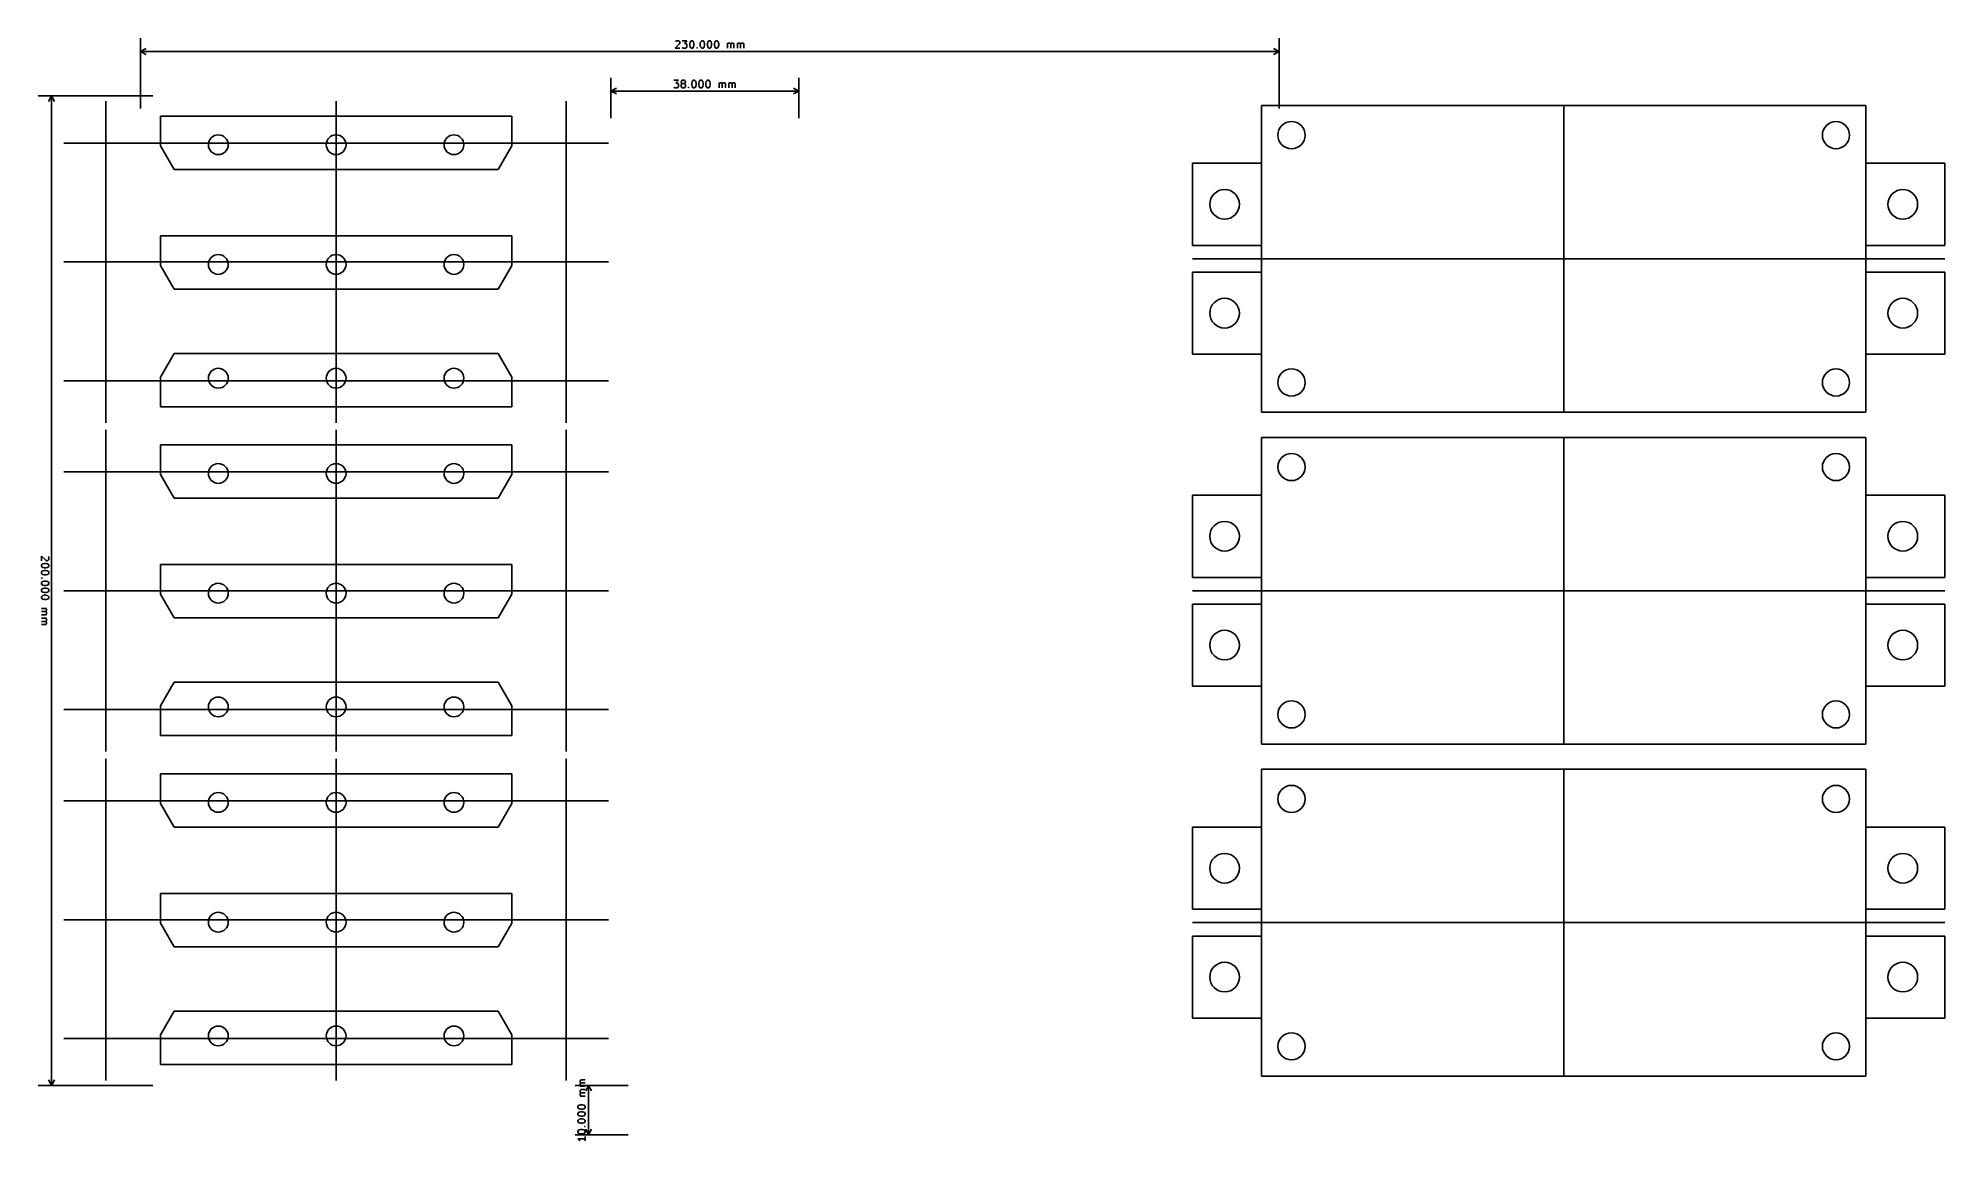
# Model space of a CAD drawing. Extents: x 40 to 425, y -261 to -38.
import ezdxf

# ---------------------------------------------------------------- set-up
doc = ezdxf.new("R2010")
doc.units = 0
doc.header["$MEASUREMENT"] = 0
doc.layers.add('BLACK', color=7, linetype='CONTINUOUS')

msp = doc.modelspace()

# ---------------------------------------------------------------- linework, layer by layer
at = {"layer": 'BLACK', "linetype": 'CONTINUOUS'}
for p, q in [((60.5, -52.5), (60.5, -38.3)), ((290.5, -52.5), (290.5, -38.3)), ((60.5, -41), (61.6265, -40.4136)), ((60.5, -41), (290.5, -41)), ((60.5, -41), (61.6265, -41.5864)), ((169.357, -39.4714), (168.5, -40.3286)), ((168.5, -40.3286), (169.429, -40.3286)), ((168.571, -38.9714), (168.643, -38.9)), ((168.643, -38.9), (168.786, -38.8286)), ((168.786, -38.8286), (169.143, -38.8286)), ((169.143, -38.8286), (169.286, -38.9)), ((169.286, -38.9), (169.357, -38.9714)), ((169.357, -38.9714), (169.429, -39.1143)), ((169.429, -39.2571), (169.357, -39.4714)), ((169.429, -39.1143), (169.429, -39.2571)), ((169.929, -38.8286), (170.857, -38.8286)), ((170, -40.2571), (169.929, -40.1857)), ((170.143, -40.3286), (170, -40.2571)), ((170.571, -40.3286), (170.143, -40.3286)), ((170.857, -38.8286), (170.357, -39.4)), ((170.357, -39.4), (170.571, -39.4)), ((170.571, -39.4), (170.714, -39.4714)), ((170.714, -40.2571), (170.571, -40.3286)), ((170.714, -39.4714), (170.786, -39.5429)), ((170.786, -40.1857), (170.714, -40.2571)), ((170.786, -39.5429), (170.857, -39.6857)), ((170.857, -40.0429), (170.786, -40.1857)), ((170.857, -39.6857), (170.857, -40.0429)), ((171.429, -39.4), (171.5, -39.1143)), ((171.429, -39.7571), (171.429, -39.4)), ((171.5, -40.0429), (171.429, -39.7571)), ((171.5, -39.1143), (171.571, -38.9714)), ((171.571, -40.1857), (171.5, -40.0429)), ((171.571, -38.9714), (171.643, -38.9)), ((171.643, -40.2571), (171.571, -40.1857)), ((171.643, -38.9), (171.786, -38.8286)), ((171.786, -40.3286), (171.643, -40.2571)), ((171.786, -38.8286), (171.929, -38.8286)), ((171.929, -40.3286), (171.786, -40.3286)), ((171.929, -38.8286), (172.071, -38.9)), ((172.071, -40.2571), (171.929, -40.3286)), ((172.071, -38.9), (172.143, -38.9714)), ((172.143, -40.1857), (172.071, -40.2571)), ((172.143, -38.9714), (172.214, -39.1143)), ((172.214, -40.0429), (172.143, -40.1857)), ((172.214, -39.1143), (172.286, -39.4)), ((172.286, -39.7571), (172.214, -40.0429)), ((172.286, -39.4), (172.286, -39.7571)), ((172.857, -40.2571), (172.929, -40.1857)), ((172.929, -40.3286), (172.857, -40.2571)), ((172.929, -40.1857), (173, -40.2571)), ((172.929, -40.1857), (172.929, -40.3286)), ((173, -40.2571), (172.929, -40.3286)), ((173.571, -39.4), (173.643, -39.1143)), ((173.571, -39.7571), (173.571, -39.4)), ((173.643, -40.0429), (173.571, -39.7571)), ((173.643, -39.1143), (173.714, -38.9714)), ((173.714, -40.1857), (173.643, -40.0429)), ((173.714, -38.9714), (173.786, -38.9)), ((173.786, -40.2571), (173.714, -40.1857)), ((173.786, -38.9), (173.929, -38.8286)), ((173.929, -40.3286), (173.786, -40.2571)), ((173.929, -38.8286), (174.071, -38.8286)), ((174.071, -40.3286), (173.929, -40.3286)), ((174.071, -38.8286), (174.214, -38.9)), ((174.214, -40.2571), (174.071, -40.3286)), ((174.214, -38.9), (174.286, -38.9714)), ((174.286, -40.1857), (174.214, -40.2571)), ((174.286, -38.9714), (174.357, -39.1143)), ((174.357, -40.0429), (174.286, -40.1857)), ((174.357, -39.1143), (174.429, -39.4)), ((174.429, -39.7571), (174.357, -40.0429)), ((174.429, -39.4), (174.429, -39.7571)), ((175, -39.4), (175.071, -39.1143)), ((175, -39.7571), (175, -39.4)), ((175.071, -40.0429), (175, -39.7571)), ((175.071, -39.1143), (175.143, -38.9714)), ((175.143, -40.1857), (175.071, -40.0429)), ((175.143, -38.9714), (175.214, -38.9)), ((175.214, -40.2571), (175.143, -40.1857)), ((175.214, -38.9), (175.357, -38.8286)), ((175.357, -40.3286), (175.214, -40.2571)), ((175.357, -38.8286), (175.5, -38.8286)), ((175.5, -40.3286), (175.357, -40.3286)), ((175.5, -38.8286), (175.643, -38.9)), ((175.643, -40.2571), (175.5, -40.3286)), ((175.643, -38.9), (175.714, -38.9714)), ((175.714, -40.1857), (175.643, -40.2571)), ((175.714, -38.9714), (175.786, -39.1143)), ((175.786, -40.0429), (175.714, -40.1857)), ((175.786, -39.1143), (175.857, -39.4)), ((175.857, -39.7571), (175.786, -40.0429)), ((175.857, -39.4), (175.857, -39.7571)), ((176.429, -39.4), (176.5, -39.1143)), ((176.429, -39.7571), (176.429, -39.4)), ((176.5, -40.0429), (176.429, -39.7571)), ((176.5, -39.1143), (176.571, -38.9714)), ((176.571, -40.1857), (176.5, -40.0429)), ((176.571, -38.9714), (176.643, -38.9)), ((176.643, -40.2571), (176.571, -40.1857)), ((176.643, -38.9), (176.786, -38.8286)), ((176.786, -40.3286), (176.643, -40.2571)), ((176.786, -38.8286), (176.929, -38.8286)), ((176.929, -40.3286), (176.786, -40.3286)), ((176.929, -38.8286), (177.071, -38.9)), ((177.071, -40.2571), (176.929, -40.3286)), ((177.071, -38.9), (177.143, -38.9714)), ((177.143, -40.1857), (177.071, -40.2571)), ((177.143, -38.9714), (177.214, -39.1143)), ((177.214, -40.0429), (177.143, -40.1857)), ((177.214, -39.1143), (177.286, -39.4)), ((177.286, -39.7571), (177.214, -40.0429)), ((177.286, -39.4), (177.286, -39.7571)), ((179.071, -40.3286), (179.071, -39.3286)), ((179.071, -39.4714), (179.143, -39.4)), ((179.143, -39.4), (179.286, -39.3286)), ((179.286, -39.3286), (179.5, -39.3286)), ((179.5, -39.3286), (179.643, -39.4)), ((179.643, -39.4), (179.714, -39.5429)), ((179.714, -39.5429), (179.786, -39.4)), ((179.714, -39.5429), (179.714, -40.3286)), ((179.786, -39.4), (179.929, -39.3286)), ((179.929, -39.3286), (180.143, -39.3286)), ((180.143, -39.3286), (180.286, -39.4)), ((180.286, -39.4), (180.357, -39.5429)), ((180.357, -39.5429), (180.357, -40.3286)), ((181.071, -40.3286), (181.071, -39.3286)), ((181.071, -39.4714), (181.143, -39.4)), ((181.143, -39.4), (181.286, -39.3286)), ((181.286, -39.3286), (181.5, -39.3286)), ((181.5, -39.3286), (181.643, -39.4)), ((181.643, -39.4), (181.714, -39.5429)), ((181.714, -39.5429), (181.786, -39.4)), ((181.714, -39.5429), (181.714, -40.3286)), ((181.786, -39.4), (181.929, -39.3286)), ((181.929, -39.3286), (182.143, -39.3286)), ((182.143, -39.3286), (182.286, -39.4)), ((182.286, -39.4), (182.357, -39.5429)), ((182.357, -39.5429), (182.357, -40.3286)), ((290.5, -41), (289.373, -40.4136)), ((290.5, -41), (289.373, -41.5864)), ((63, -50), (39.8, -50)), ((42.5, -50), (41.9136, -51.1265)), ((42.5, -50), (42.5, -250)), ((42.5, -50), (43.0864, -51.1265)), ((155.5, -54.5), (155.5, -46.3)), ((155.5, -49), (156.627, -48.4136)), ((193.5, -49), (155.5, -49)), ((155.5, -49), (156.627, -49.5864)), ((168.214, -46.8286), (169.143, -46.8286)), ((168.286, -48.2571), (168.214, -48.1857)), ((168.429, -48.3286), (168.286, -48.2571)), ((168.857, -48.3286), (168.429, -48.3286)), ((169.143, -46.8286), (168.643, -47.4)), ((168.643, -47.4), (168.857, -47.4)), ((168.857, -47.4), (169, -47.4714)), ((169, -48.2571), (168.857, -48.3286)), ((169, -47.4714), (169.071, -47.5429)), ((169.071, -48.1857), (169, -48.2571)), ((169.071, -47.5429), (169.143, -47.6857)), ((169.143, -48.0429), (169.071, -48.1857)), ((169.143, -47.6857), (169.143, -48.0429)), ((169.714, -47.1143), (169.786, -46.9714)), ((169.714, -47.1857), (169.714, -47.1143)), ((169.786, -47.3286), (169.714, -47.1857)), ((169.786, -47.6143), (169.714, -47.7571)), ((169.714, -47.7571), (169.714, -48.0429)), ((169.714, -48.0429), (169.786, -48.1857)), ((169.786, -46.9714), (169.857, -46.9)), ((169.857, -47.4), (169.786, -47.3286)), ((169.857, -47.5429), (169.786, -47.6143)), ((169.786, -48.1857), (169.857, -48.2571)), ((169.857, -46.9), (170, -46.8286)), ((170, -47.4714), (169.857, -47.4)), ((170, -47.4714), (169.857, -47.5429)), ((169.857, -48.2571), (170, -48.3286)), ((170, -46.8286), (170.286, -46.8286)), ((170.286, -47.4714), (170, -47.4714)), ((170, -48.3286), (170.286, -48.3286)), ((170.286, -46.8286), (170.429, -46.9)), ((170.429, -47.4), (170.286, -47.4714)), ((170.429, -47.5429), (170.286, -47.4714)), ((170.286, -48.3286), (170.429, -48.2571)), ((170.429, -46.9), (170.5, -46.9714)), ((170.5, -47.3286), (170.429, -47.4)), ((170.5, -47.6143), (170.429, -47.5429)), ((170.429, -48.2571), (170.5, -48.1857)), ((170.5, -46.9714), (170.571, -47.1143)), ((170.571, -47.1857), (170.5, -47.3286)), ((170.571, -47.7571), (170.5, -47.6143)), ((170.5, -48.1857), (170.571, -48.0429)), ((170.571, -47.1143), (170.571, -47.1857)), ((170.571, -48.0429), (170.571, -47.7571)), ((171.143, -48.2571), (171.214, -48.1857)), ((171.214, -48.3286), (171.143, -48.2571)), ((171.214, -48.1857), (171.286, -48.2571)), ((171.214, -48.1857), (171.214, -48.3286)), ((171.286, -48.2571), (171.214, -48.3286)), ((171.857, -47.4), (171.929, -47.1143)), ((171.857, -47.7571), (171.857, -47.4)), ((171.929, -48.0429), (171.857, -47.7571)), ((171.929, -47.1143), (172, -46.9714)), ((172, -48.1857), (171.929, -48.0429)), ((172, -46.9714), (172.071, -46.9)), ((172.071, -48.2571), (172, -48.1857)), ((172.071, -46.9), (172.214, -46.8286)), ((172.214, -48.3286), (172.071, -48.2571)), ((172.214, -46.8286), (172.357, -46.8286)), ((172.357, -48.3286), (172.214, -48.3286)), ((172.357, -46.8286), (172.5, -46.9)), ((172.5, -48.2571), (172.357, -48.3286)), ((172.5, -46.9), (172.571, -46.9714)), ((172.571, -48.1857), (172.5, -48.2571)), ((172.571, -46.9714), (172.643, -47.1143)), ((172.643, -48.0429), (172.571, -48.1857)), ((172.643, -47.1143), (172.714, -47.4)), ((172.714, -47.7571), (172.643, -48.0429)), ((172.714, -47.4), (172.714, -47.7571)), ((173.286, -47.4), (173.357, -47.1143)), ((173.286, -47.7571), (173.286, -47.4)), ((173.357, -48.0429), (173.286, -47.7571)), ((173.357, -47.1143), (173.429, -46.9714)), ((173.429, -48.1857), (173.357, -48.0429)), ((173.429, -46.9714), (173.5, -46.9)), ((173.5, -48.2571), (173.429, -48.1857)), ((173.5, -46.9), (173.643, -46.8286)), ((173.643, -48.3286), (173.5, -48.2571)), ((173.643, -46.8286), (173.786, -46.8286)), ((173.786, -48.3286), (173.643, -48.3286)), ((173.786, -46.8286), (173.929, -46.9)), ((173.929, -48.2571), (173.786, -48.3286)), ((173.929, -46.9), (174, -46.9714)), ((174, -48.1857), (173.929, -48.2571)), ((174, -46.9714), (174.071, -47.1143)), ((174.071, -48.0429), (174, -48.1857)), ((174.071, -47.1143), (174.143, -47.4)), ((174.143, -47.7571), (174.071, -48.0429)), ((174.143, -47.4), (174.143, -47.7571)), ((174.714, -47.4), (174.786, -47.1143)), ((174.714, -47.7571), (174.714, -47.4)), ((174.786, -48.0429), (174.714, -47.7571)), ((174.786, -47.1143), (174.857, -46.9714)), ((174.857, -48.1857), (174.786, -48.0429)), ((174.857, -46.9714), (174.929, -46.9)), ((174.929, -48.2571), (174.857, -48.1857)), ((174.929, -46.9), (175.071, -46.8286)), ((175.071, -48.3286), (174.929, -48.2571)), ((175.071, -46.8286), (175.214, -46.8286)), ((175.214, -48.3286), (175.071, -48.3286)), ((175.214, -46.8286), (175.357, -46.9)), ((175.357, -48.2571), (175.214, -48.3286)), ((175.357, -46.9), (175.429, -46.9714)), ((175.429, -48.1857), (175.357, -48.2571)), ((175.429, -46.9714), (175.5, -47.1143)), ((175.5, -48.0429), (175.429, -48.1857)), ((175.5, -47.1143), (175.571, -47.4)), ((175.571, -47.7571), (175.5, -48.0429)), ((175.571, -47.4), (175.571, -47.7571)), ((177.357, -48.3286), (177.357, -47.3286)), ((177.357, -47.4714), (177.429, -47.4)), ((177.429, -47.4), (177.571, -47.3286)), ((177.571, -47.3286), (177.786, -47.3286)), ((177.786, -47.3286), (177.929, -47.4)), ((177.929, -47.4), (178, -47.5429)), ((178, -47.5429), (178.071, -47.4)), ((178, -47.5429), (178, -48.3286)), ((178.071, -47.4), (178.214, -47.3286)), ((178.214, -47.3286), (178.429, -47.3286)), ((178.429, -47.3286), (178.571, -47.4)), ((178.571, -47.4), (178.643, -47.5429)), ((178.643, -47.5429), (178.643, -48.3286)), ((179.357, -48.3286), (179.357, -47.3286)), ((179.357, -47.4714), (179.429, -47.4)), ((179.429, -47.4), (179.571, -47.3286)), ((179.571, -47.3286), (179.786, -47.3286)), ((179.786, -47.3286), (179.929, -47.4)), ((179.929, -47.4), (180, -47.5429)), ((180, -47.5429), (180.071, -47.4)), ((180, -47.5429), (180, -48.3286)), ((180.071, -47.4), (180.214, -47.3286)), ((180.214, -47.3286), (180.429, -47.3286)), ((180.429, -47.3286), (180.571, -47.4)), ((180.571, -47.4), (180.643, -47.5429)), ((180.643, -47.5429), (180.643, -48.3286)), ((193.5, -49), (192.373, -48.4136)), ((193.5, -49), (192.373, -49.5864)), ((193.5, -54.5), (193.5, -46.3)), ((53.5, -51.05), (53.5, -116.05)), ((100, -116.05), (100, -51.05)), ((146.5, -51.05), (146.5, -116.05)), ((286.95, -51.9), (286.95, -113.9)), ((286.95, -51.9), (409.05, -51.9)), ((348, -113.9), (348, -51.9)), ((409.05, -113.9), (409.05, -51.9)), ((64.5, -54.05), (135.5, -54.05)), ((64.5, -54.05), (64.5, -60.05)), ((135.5, -54.05), (135.5, -60.05)), ((45, -59.55), (155, -59.55)), ((64.5, -60.05), (67.2713, -64.85)), ((135.5, -60.05), (132.729, -64.85)), ((67.2713, -64.85), (132.729, -64.85)), ((273, -63.6), (273, -80.2)), ((273, -63.6), (286.95, -63.6)), ((409.05, -63.6), (425, -63.6)), ((425, -63.6), (425, -80.2)), ((64.5, -78.25), (135.5, -78.25)), ((64.5, -78.25), (64.5, -84.25)), ((135.5, -78.25), (135.5, -84.25)), ((273, -80.2), (286.95, -80.2)), ((409.05, -80.2), (425, -80.2)), ((45, -83.55), (155, -83.55)), ((64.5, -84.25), (67.2713, -89.05)), ((135.5, -84.25), (132.729, -89.05)), ((273, -82.9), (425, -82.9)), ((273, -85.6), (273, -102.2)), ((286.95, -85.6), (273, -85.6)), ((425, -85.6), (409.05, -85.6)), ((425, -85.6), (425, -102.2)), ((67.2713, -89.05), (132.729, -89.05)), ((64.5, -106.85), (67.2713, -102.05)), ((67.2713, -102.05), (132.729, -102.05)), ((135.5, -106.85), (132.729, -102.05)), ((286.95, -102.2), (273, -102.2)), ((425, -102.2), (409.05, -102.2)), ((155, -107.55), (45, -107.55)), ((64.5, -112.85), (64.5, -106.85)), ((135.5, -112.85), (135.5, -106.85)), ((64.5, -112.85), (135.5, -112.85)), ((286.95, -113.9), (409.05, -113.9)), ((53.5, -117.5), (53.5, -182.5)), ((100, -182.5), (100, -117.5)), ((146.5, -117.5), (146.5, -182.5)), ((286.95, -119), (286.95, -181)), ((286.95, -119), (409.05, -119)), ((348, -181), (348, -119)), ((409.05, -181), (409.05, -119)), ((64.5, -120.5), (135.5, -120.5)), ((64.5, -120.5), (64.5, -126.5)), ((135.5, -120.5), (135.5, -126.5)), ((45, -126), (155, -126)), ((64.5, -126.5), (67.2713, -131.3)), ((135.5, -126.5), (132.729, -131.3)), ((273, -130.7), (273, -147.3)), ((273, -130.7), (286.95, -130.7)), ((409.05, -130.7), (425, -130.7)), ((425, -130.7), (425, -147.3)), ((67.2713, -131.3), (132.729, -131.3)), ((41.3286, -143.857), (40.4714, -143)), ((40.4714, -143), (40.4714, -143.929)), ((40.4714, -144.857), (40.5429, -144.714)), ((40.4714, -145), (40.4714, -144.857)), ((40.5429, -145.143), (40.4714, -145)), ((40.4714, -146.286), (40.5429, -146.143)), ((40.4714, -146.429), (40.4714, -146.286)), ((40.5429, -144.714), (40.6143, -144.643)), ((40.6143, -145.214), (40.5429, -145.143)), ((40.5429, -146.143), (40.6143, -146.071)), ((40.6143, -144.643), (40.7571, -144.571)), ((40.7571, -145.286), (40.6143, -145.214)), ((40.6143, -146.071), (40.7571, -146)), ((40.7571, -144.571), (41.0429, -144.5)), ((41.0429, -145.357), (40.7571, -145.286)), ((40.7571, -146), (41.0429, -145.929)), ((41.0429, -144.5), (41.4, -144.5)), ((41.4, -145.357), (41.0429, -145.357)), ((41.0429, -145.929), (41.4, -145.929)), ((41.5429, -143.929), (41.3286, -143.857)), ((41.4, -144.5), (41.6857, -144.571)), ((41.6857, -145.286), (41.4, -145.357)), ((41.4, -145.929), (41.6857, -146)), ((41.6857, -143.929), (41.5429, -143.929)), ((41.8286, -143.857), (41.6857, -143.929)), ((41.6857, -144.571), (41.8286, -144.643)), ((41.8286, -145.214), (41.6857, -145.286)), ((41.6857, -146), (41.8286, -146.071)), ((41.8286, -143.071), (41.9, -143.143)), ((41.9, -143.786), (41.8286, -143.857)), ((41.8286, -144.643), (41.9, -144.714)), ((41.9, -145.143), (41.8286, -145.214)), ((41.8286, -146.071), (41.9, -146.143)), ((41.9, -143.143), (41.9714, -143.286)), ((41.9714, -143.643), (41.9, -143.786)), ((41.9, -144.714), (41.9714, -144.857)), ((41.9714, -145), (41.9, -145.143)), ((41.9, -146.143), (41.9714, -146.286)), ((41.9714, -143.286), (41.9714, -143.643)), ((41.9714, -144.857), (41.9714, -145)), ((41.9714, -146.286), (41.9714, -146.429)), ((64.5, -144.7), (135.5, -144.7)), ((64.5, -144.7), (64.5, -150.7)), ((135.5, -144.7), (135.5, -150.7)), ((40.5429, -146.571), (40.4714, -146.429)), ((40.4714, -147.429), (40.5429, -147.357)), ((40.5429, -147.5), (40.4714, -147.429)), ((40.6143, -147.429), (40.4714, -147.429)), ((40.4714, -148.429), (40.5429, -148.286)), ((40.4714, -148.571), (40.4714, -148.429)), ((40.5429, -148.714), (40.4714, -148.571)), ((40.4714, -149.857), (40.5429, -149.714)), ((40.4714, -150), (40.4714, -149.857)), ((40.5429, -150.143), (40.4714, -150)), ((40.6143, -146.643), (40.5429, -146.571)), ((40.5429, -147.357), (40.6143, -147.429)), ((40.6143, -147.429), (40.5429, -147.5)), ((40.5429, -148.286), (40.6143, -148.214)), ((40.6143, -148.786), (40.5429, -148.714)), ((40.5429, -149.714), (40.6143, -149.643)), ((40.6143, -150.214), (40.5429, -150.143)), ((40.7571, -146.714), (40.6143, -146.643)), ((40.6143, -148.214), (40.7571, -148.143)), ((40.7571, -148.857), (40.6143, -148.786)), ((40.6143, -149.643), (40.7571, -149.571)), ((40.7571, -150.286), (40.6143, -150.214)), ((41.0429, -146.786), (40.7571, -146.714)), ((40.7571, -148.143), (41.0429, -148.071)), ((41.0429, -148.929), (40.7571, -148.857)), ((40.7571, -149.571), (41.0429, -149.5)), ((41.4, -146.786), (41.0429, -146.786)), ((41.0429, -148.071), (41.4, -148.071)), ((41.4, -148.929), (41.0429, -148.929)), ((41.0429, -149.5), (41.4, -149.5)), ((41.6857, -146.714), (41.4, -146.786)), ((41.4, -148.071), (41.6857, -148.143)), ((41.6857, -148.857), (41.4, -148.929)), ((41.4, -149.5), (41.6857, -149.571)), ((41.8286, -146.643), (41.6857, -146.714)), ((41.6857, -148.143), (41.8286, -148.214)), ((41.8286, -148.786), (41.6857, -148.857)), ((41.6857, -149.571), (41.8286, -149.643)), ((41.8286, -150.214), (41.6857, -150.286)), ((41.9, -146.571), (41.8286, -146.643)), ((41.8286, -148.214), (41.9, -148.286)), ((41.9, -148.714), (41.8286, -148.786)), ((41.8286, -149.643), (41.9, -149.714)), ((41.9, -150.143), (41.8286, -150.214)), ((41.9714, -146.429), (41.9, -146.571)), ((41.9, -148.286), (41.9714, -148.429)), ((41.9714, -148.571), (41.9, -148.714)), ((41.9, -149.714), (41.9714, -149.857)), ((41.9714, -150), (41.9, -150.143)), ((41.9714, -148.429), (41.9714, -148.571)), ((41.9714, -149.857), (41.9714, -150)), ((45, -150), (155, -150)), ((273, -147.3), (286.95, -147.3)), ((273, -150), (425, -150)), ((409.05, -147.3), (425, -147.3)), ((40.4714, -151.286), (40.5429, -151.143)), ((40.4714, -151.429), (40.4714, -151.286)), ((40.5429, -151.571), (40.4714, -151.429)), ((40.4714, -153.571), (41.4714, -153.571)), ((40.5429, -151.143), (40.6143, -151.071)), ((40.6143, -151.643), (40.5429, -151.571)), ((40.6143, -151.071), (40.7571, -151)), ((40.7571, -151.714), (40.6143, -151.643)), ((41.0429, -150.357), (40.7571, -150.286)), ((40.7571, -151), (41.0429, -150.929)), ((41.0429, -151.786), (40.7571, -151.714)), ((41.4, -150.357), (41.0429, -150.357)), ((41.0429, -150.929), (41.4, -150.929)), ((41.4, -151.786), (41.0429, -151.786)), ((41.3286, -153.571), (41.4, -153.643)), ((41.6857, -150.286), (41.4, -150.357)), ((41.4, -150.929), (41.6857, -151)), ((41.6857, -151.714), (41.4, -151.786)), ((41.4, -153.643), (41.4714, -153.786)), ((41.4714, -154), (41.4, -154.143)), ((41.4714, -153.786), (41.4714, -154)), ((41.6857, -151), (41.8286, -151.071)), ((41.8286, -151.643), (41.6857, -151.714)), ((41.8286, -151.071), (41.9, -151.143)), ((41.9, -151.571), (41.8286, -151.643)), ((41.9, -151.143), (41.9714, -151.286)), ((41.9714, -151.429), (41.9, -151.571)), ((41.9714, -151.286), (41.9714, -151.429)), ((64.5, -150.7), (67.2713, -155.5)), ((135.5, -150.7), (132.729, -155.5)), ((273, -152.7), (273, -169.3)), ((286.95, -152.7), (273, -152.7)), ((425, -152.7), (409.05, -152.7)), ((425, -152.7), (425, -169.3)), ((41.2571, -154.214), (40.4714, -154.214)), ((41.2571, -154.857), (40.4714, -154.857)), ((40.4714, -155.571), (41.4714, -155.571)), ((41.2571, -156.214), (40.4714, -156.214)), ((41.2571, -156.857), (40.4714, -156.857)), ((41.4, -154.143), (41.2571, -154.214)), ((41.2571, -154.214), (41.4, -154.286)), ((41.4, -154.786), (41.2571, -154.857)), ((41.4, -156.143), (41.2571, -156.214)), ((41.2571, -156.214), (41.4, -156.286)), ((41.4, -156.786), (41.2571, -156.857)), ((41.3286, -155.571), (41.4, -155.643)), ((41.4, -154.286), (41.4714, -154.429)), ((41.4714, -154.643), (41.4, -154.786)), ((41.4, -155.643), (41.4714, -155.786)), ((41.4714, -156), (41.4, -156.143)), ((41.4, -156.286), (41.4714, -156.429)), ((41.4714, -156.643), (41.4, -156.786)), ((41.4714, -154.429), (41.4714, -154.643)), ((41.4714, -155.786), (41.4714, -156)), ((41.4714, -156.429), (41.4714, -156.643)), ((67.2713, -155.5), (132.729, -155.5)), ((64.5, -173.3), (67.2713, -168.5)), ((67.2713, -168.5), (132.729, -168.5)), ((135.5, -173.3), (132.729, -168.5)), ((286.95, -169.3), (273, -169.3)), ((425, -169.3), (409.05, -169.3)), ((64.5, -179.3), (64.5, -173.3)), ((135.5, -179.3), (135.5, -173.3)), ((155, -174), (45, -174)), ((64.5, -179.3), (135.5, -179.3)), ((286.95, -181), (409.05, -181)), ((53.5, -184), (53.5, -249)), ((53.5, -184), (53.5, -249)), ((100, -249), (100, -184)), ((100, -249), (100, -184)), ((146.5, -184), (146.5, -249)), ((146.5, -184), (146.5, -249)), ((64.5, -187), (135.5, -187)), ((64.5, -187), (64.5, -193)), ((64.5, -187), (135.5, -187)), ((64.5, -187), (64.5, -193)), ((135.5, -187), (135.5, -193)), ((135.5, -187), (135.5, -193)), ((286.95, -186.1), (286.95, -248.1)), ((286.95, -186.1), (409.05, -186.1)), ((348, -248.1), (348, -186.1)), ((409.05, -248.1), (409.05, -186.1)), ((45, -192.5), (155, -192.5)), ((45, -192.5), (155, -192.5)), ((64.5, -193), (67.2713, -197.8)), ((64.5, -193), (67.2713, -197.8)), ((135.5, -193), (132.729, -197.8)), ((135.5, -193), (132.729, -197.8)), ((67.2713, -197.8), (132.729, -197.8)), ((67.2713, -197.8), (132.729, -197.8)), ((273, -197.8), (273, -214.4)), ((273, -197.8), (286.95, -197.8)), ((409.05, -197.8), (425, -197.8)), ((425, -197.8), (425, -214.4)), ((64.5, -211.2), (135.5, -211.2)), ((64.5, -211.2), (64.5, -217.2)), ((64.5, -211.2), (135.5, -211.2)), ((64.5, -211.2), (64.5, -217.2)), ((135.5, -211.2), (135.5, -217.2)), ((135.5, -211.2), (135.5, -217.2)), ((273, -214.4), (286.95, -214.4)), ((409.05, -214.4), (425, -214.4)), ((45, -216.5), (155, -216.5)), ((45, -216.5), (155, -216.5)), ((64.5, -217.2), (67.2713, -222)), ((64.5, -217.2), (67.2713, -222)), ((135.5, -217.2), (132.729, -222)), ((135.5, -217.2), (132.729, -222)), ((273, -217.1), (425, -217.1)), ((67.2713, -222), (132.729, -222)), ((67.2713, -222), (132.729, -222)), ((273, -219.8), (273, -236.4)), ((286.95, -219.8), (273, -219.8)), ((425, -219.8), (409.05, -219.8)), ((425, -219.8), (425, -236.4)), ((64.5, -239.8), (67.2713, -235)), ((64.5, -239.8), (67.2713, -235)), ((67.2713, -235), (132.729, -235)), ((67.2713, -235), (132.729, -235)), ((135.5, -239.8), (132.729, -235)), ((135.5, -239.8), (132.729, -235)), ((286.95, -236.4), (273, -236.4)), ((425, -236.4), (409.05, -236.4)), ((155, -240.5), (45, -240.5)), ((155, -240.5), (45, -240.5)), ((64.5, -245.8), (64.5, -239.8)), ((64.5, -245.8), (64.5, -239.8)), ((135.5, -245.8), (135.5, -239.8)), ((135.5, -245.8), (135.5, -239.8)), ((64.5, -245.8), (135.5, -245.8)), ((64.5, -245.8), (135.5, -245.8)), ((63, -250), (39.8, -250)), ((42.5, -250), (41.9136, -248.873)), ((42.5, -250), (43.0864, -248.873)), ((159, -250), (148.3, -250)), ((149.329, -249.071), (149.4, -248.929)), ((149.329, -249.286), (149.329, -249.071)), ((149.4, -249.429), (149.329, -249.286)), ((149.329, -249.714), (149.4, -249.571)), ((149.329, -249.929), (149.329, -249.714)), ((149.4, -250.071), (149.329, -249.929)), ((150.329, -250.143), (149.329, -250.143)), ((149.4, -248.929), (149.543, -248.857)), ((149.543, -249.5), (149.4, -249.429)), ((149.4, -249.571), (149.543, -249.5)), ((149.471, -250.143), (149.4, -250.071)), ((149.543, -248.857), (150.329, -248.857)), ((149.543, -249.5), (150.329, -249.5)), ((151, -250), (150.414, -251.127)), ((151, -260), (151, -250)), ((151, -250), (151.586, -251.127)), ((286.95, -248.1), (409.05, -248.1)), ((148.829, -254.286), (148.9, -254.143)), ((148.9, -254.143), (148.971, -254.071)), ((148.971, -254.071), (149.114, -254)), ((149.114, -254), (149.4, -253.929)), ((149.329, -251.071), (149.4, -250.929)), ((149.329, -251.286), (149.329, -251.071)), ((149.4, -251.429), (149.329, -251.286)), ((149.329, -251.714), (149.4, -251.571)), ((149.329, -251.929), (149.329, -251.714)), ((149.4, -252.071), (149.329, -251.929)), ((150.329, -252.143), (149.329, -252.143)), ((149.4, -250.929), (149.543, -250.857)), ((149.543, -251.5), (149.4, -251.429)), ((149.4, -251.571), (149.543, -251.5)), ((149.471, -252.143), (149.4, -252.071)), ((149.4, -253.929), (149.757, -253.929)), ((149.543, -250.857), (150.329, -250.857)), ((149.543, -251.5), (150.329, -251.5)), ((149.757, -253.929), (150.043, -254)), ((150.043, -254), (150.186, -254.071)), ((150.186, -254.071), (150.257, -254.143)), ((150.257, -254.143), (150.329, -254.286)), ((148.829, -254.429), (148.829, -254.286)), ((148.9, -254.571), (148.829, -254.429)), ((148.829, -255.714), (148.9, -255.571)), ((148.829, -255.857), (148.829, -255.714)), ((148.9, -256), (148.829, -255.857)), ((148.829, -257.143), (148.9, -257)), ((148.829, -257.286), (148.829, -257.143)), ((148.9, -257.429), (148.829, -257.286)), ((148.971, -254.643), (148.9, -254.571)), ((148.9, -255.571), (148.971, -255.5)), ((148.971, -256.071), (148.9, -256)), ((148.9, -257), (148.971, -256.929)), ((148.971, -257.5), (148.9, -257.429)), ((149.114, -254.714), (148.971, -254.643)), ((148.971, -255.5), (149.114, -255.429)), ((149.114, -256.143), (148.971, -256.071)), ((148.971, -256.929), (149.114, -256.857)), ((149.114, -257.571), (148.971, -257.5)), ((149.4, -254.786), (149.114, -254.714)), ((149.114, -255.429), (149.4, -255.357)), ((149.4, -256.214), (149.114, -256.143)), ((149.114, -256.857), (149.4, -256.786)), ((149.4, -257.643), (149.114, -257.571)), ((149.757, -254.786), (149.4, -254.786)), ((149.4, -255.357), (149.757, -255.357)), ((149.757, -256.214), (149.4, -256.214)), ((149.4, -256.786), (149.757, -256.786)), ((149.757, -257.643), (149.4, -257.643)), ((150.043, -254.714), (149.757, -254.786)), ((149.757, -255.357), (150.043, -255.429)), ((150.043, -256.143), (149.757, -256.214)), ((149.757, -256.786), (150.043, -256.857)), ((150.043, -257.571), (149.757, -257.643)), ((150.186, -254.643), (150.043, -254.714)), ((150.043, -255.429), (150.186, -255.5)), ((150.186, -256.071), (150.043, -256.143)), ((150.043, -256.857), (150.186, -256.929)), ((150.186, -257.5), (150.043, -257.571)), ((150.257, -254.571), (150.186, -254.643)), ((150.186, -255.5), (150.257, -255.571)), ((150.257, -256), (150.186, -256.071)), ((150.186, -256.929), (150.257, -257)), ((150.257, -257.429), (150.186, -257.5)), ((150.329, -254.429), (150.257, -254.571)), ((150.257, -255.571), (150.329, -255.714)), ((150.329, -255.857), (150.257, -256)), ((150.257, -257), (150.329, -257.143)), ((150.329, -257.286), (150.257, -257.429)), ((150.329, -254.286), (150.329, -254.429)), ((150.329, -255.714), (150.329, -255.857)), ((150.329, -257.143), (150.329, -257.286)), ((159, -260), (148.3, -260)), ((148.829, -259.286), (148.9, -259.143)), ((148.829, -259.429), (148.829, -259.286)), ((148.9, -259.571), (148.829, -259.429)), ((150.329, -260.786), (148.829, -260.786)), ((148.829, -260.786), (149.043, -260.929)), ((148.9, -259.143), (148.971, -259.071)), ((148.971, -259.643), (148.9, -259.571)), ((148.971, -259.071), (149.114, -259)), ((149.114, -259.714), (148.971, -259.643)), ((149.043, -260.929), (149.186, -261.071)), ((149.114, -259), (149.4, -258.929)), ((149.4, -259.786), (149.114, -259.714)), ((149.186, -261.071), (149.257, -261.214)), ((149.4, -258.929), (149.757, -258.929)), ((149.757, -259.786), (149.4, -259.786)), ((149.757, -258.929), (150.043, -259)), ((150.043, -259.714), (149.757, -259.786)), ((150.043, -259), (150.186, -259.071)), ((150.186, -259.643), (150.043, -259.714)), ((150.186, -258.286), (150.257, -258.214)), ((150.257, -258.357), (150.186, -258.286)), ((150.186, -258.286), (150.329, -258.286)), ((150.186, -259.071), (150.257, -259.143)), ((150.257, -259.571), (150.186, -259.643)), ((150.257, -258.214), (150.329, -258.286)), ((150.329, -258.286), (150.257, -258.357)), ((150.257, -259.143), (150.329, -259.286)), ((150.329, -259.429), (150.257, -259.571)), ((150.329, -259.286), (150.329, -259.429)), ((150.329, -260.357), (150.329, -261.214)), ((151, -260), (150.414, -258.873)), ((151, -260), (151.586, -258.873))]:
    msp.add_line(p, q, dxfattribs=at)
at = {"layer": 'BLACK'}
for centre, radius in [((293, -57.9), 2.75), ((403, -57.9), 2.75), ((76.2, -59.85), 2), ((100, -59.85), 2), ((123.8, -59.85), 2), ((279.5, -71.9), 3), ((416.5, -71.9), 3), ((76.2, -84.05), 2), ((100, -84.05), 2), ((123.8, -84.05), 2), ((279.5, -93.9), 3), ((416.5, -93.9), 3), ((76.2, -107.05), 2), ((100, -107.05), 2), ((123.8, -107.05), 2), ((293, -107.9), 2.75), ((403, -107.9), 2.75), ((293, -125), 2.75), ((403, -125), 2.75), ((76.2, -126.3), 2), ((100, -126.3), 2), ((123.8, -126.3), 2), ((279.5, -139), 3), ((416.5, -139), 3), ((76.2, -150.5), 2), ((100, -150.5), 2), ((123.8, -150.5), 2), ((279.5, -161), 3), ((416.5, -161), 3), ((76.2, -173.5), 2), ((100, -173.5), 2), ((123.8, -173.5), 2), ((293, -175), 2.75), ((403, -175), 2.75), ((76.2, -192.8), 2), ((76.2, -192.8), 2), ((100, -192.8), 2), ((100, -192.8), 2), ((123.8, -192.8), 2), ((123.8, -192.8), 2), ((293, -192.1), 2.75), ((403, -192.1), 2.75), ((279.5, -206.1), 3), ((416.5, -206.1), 3), ((76.2, -217), 2), ((76.2, -217), 2), ((100, -217), 2), ((100, -217), 2), ((123.8, -217), 2), ((123.8, -217), 2), ((279.5, -228.1), 3), ((416.5, -228.1), 3), ((76.2, -240), 2), ((76.2, -240), 2), ((100, -240), 2), ((100, -240), 2), ((123.8, -240), 2), ((123.8, -240), 2), ((293, -242.1), 2.75), ((403, -242.1), 2.75)]:
    msp.add_circle(centre, radius, dxfattribs=at)

doc.saveas('drawing.dxf')
